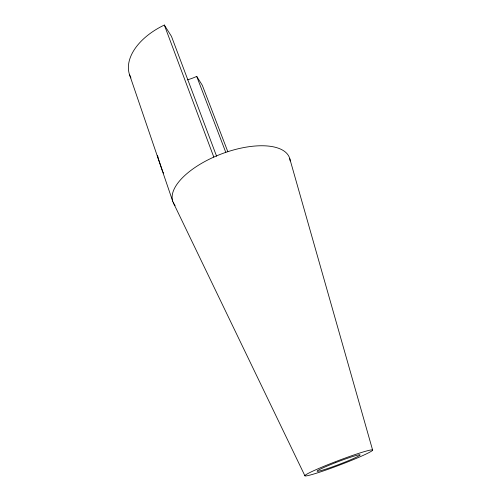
<?xml version="1.0" encoding="UTF-8"?>
<svg xmlns="http://www.w3.org/2000/svg" width="501" height="501" viewBox="0 0 501 501"><rect width="100%" height="100%" fill="white"/><g stroke="black" fill="none" stroke-linecap="round" stroke-linejoin="round"><path stroke-width="0.75" d="M216.595 156.243L171.461 36.348L164.334 25.05L164.04 25.194A57.734 35.17 -20.8 0 0 136.704 46.317L136.172 47.013A57.734 35.17 -20.8 0 0 130.398 76.847M227.83 151.709L202.31 85.295L196.705 76.396L196.361 76.559A38.433 23.378 -20.8 0 1 187.38 79.853M173.265 202.611L304.915 475.806M196.705 76.396L225.769 152.31M164.334 25.05L213.808 157.095M129.496 74.555L172.732 201.264M289.735 158.566L372.606 450.061A36.21 2.305 -20.8 0 1 322.381 471.259A36.21 2.305 -20.8 0 1 321.26 467.414A36.21 2.305 -20.8 0 1 372.606 450.061M290.173 160.959A62.299 27.542 -20.8 0 0 214.541 156.763L213.476 157.239A62.299 27.542 -20.8 0 0 182.834 177.379L182.214 178.005A62.299 27.542 -20.8 0 0 174.486 204.702M175.093 205.485A62.299 27.542 -20.8 0 1 174.786 205.097M130.943 77.943A57.734 35.17 -20.8 0 1 130.661 77.398M163.558 173.114A61.166 29.572 -20.8 0 1 163.288 172.67M163.032 172.219A61.166 29.572 -20.8 0 1 162.794 171.755L157.289 155.636A60.583 30.586 -20.8 0 0 157.533 156.112M158.072 157.045A60.583 30.586 -20.8 0 1 157.796 156.581M335.42 462.692L335.037 462.843A23.015 1.465 -20.8 0 0 317.352 471.309A23.015 1.465 -20.8 0 0 341.657 463.431L342.02 463.287A23.015 1.465 -20.8 0 0 359.881 454.751A23.015 1.465 -20.8 0 0 335.42 462.692"/></g></svg>
